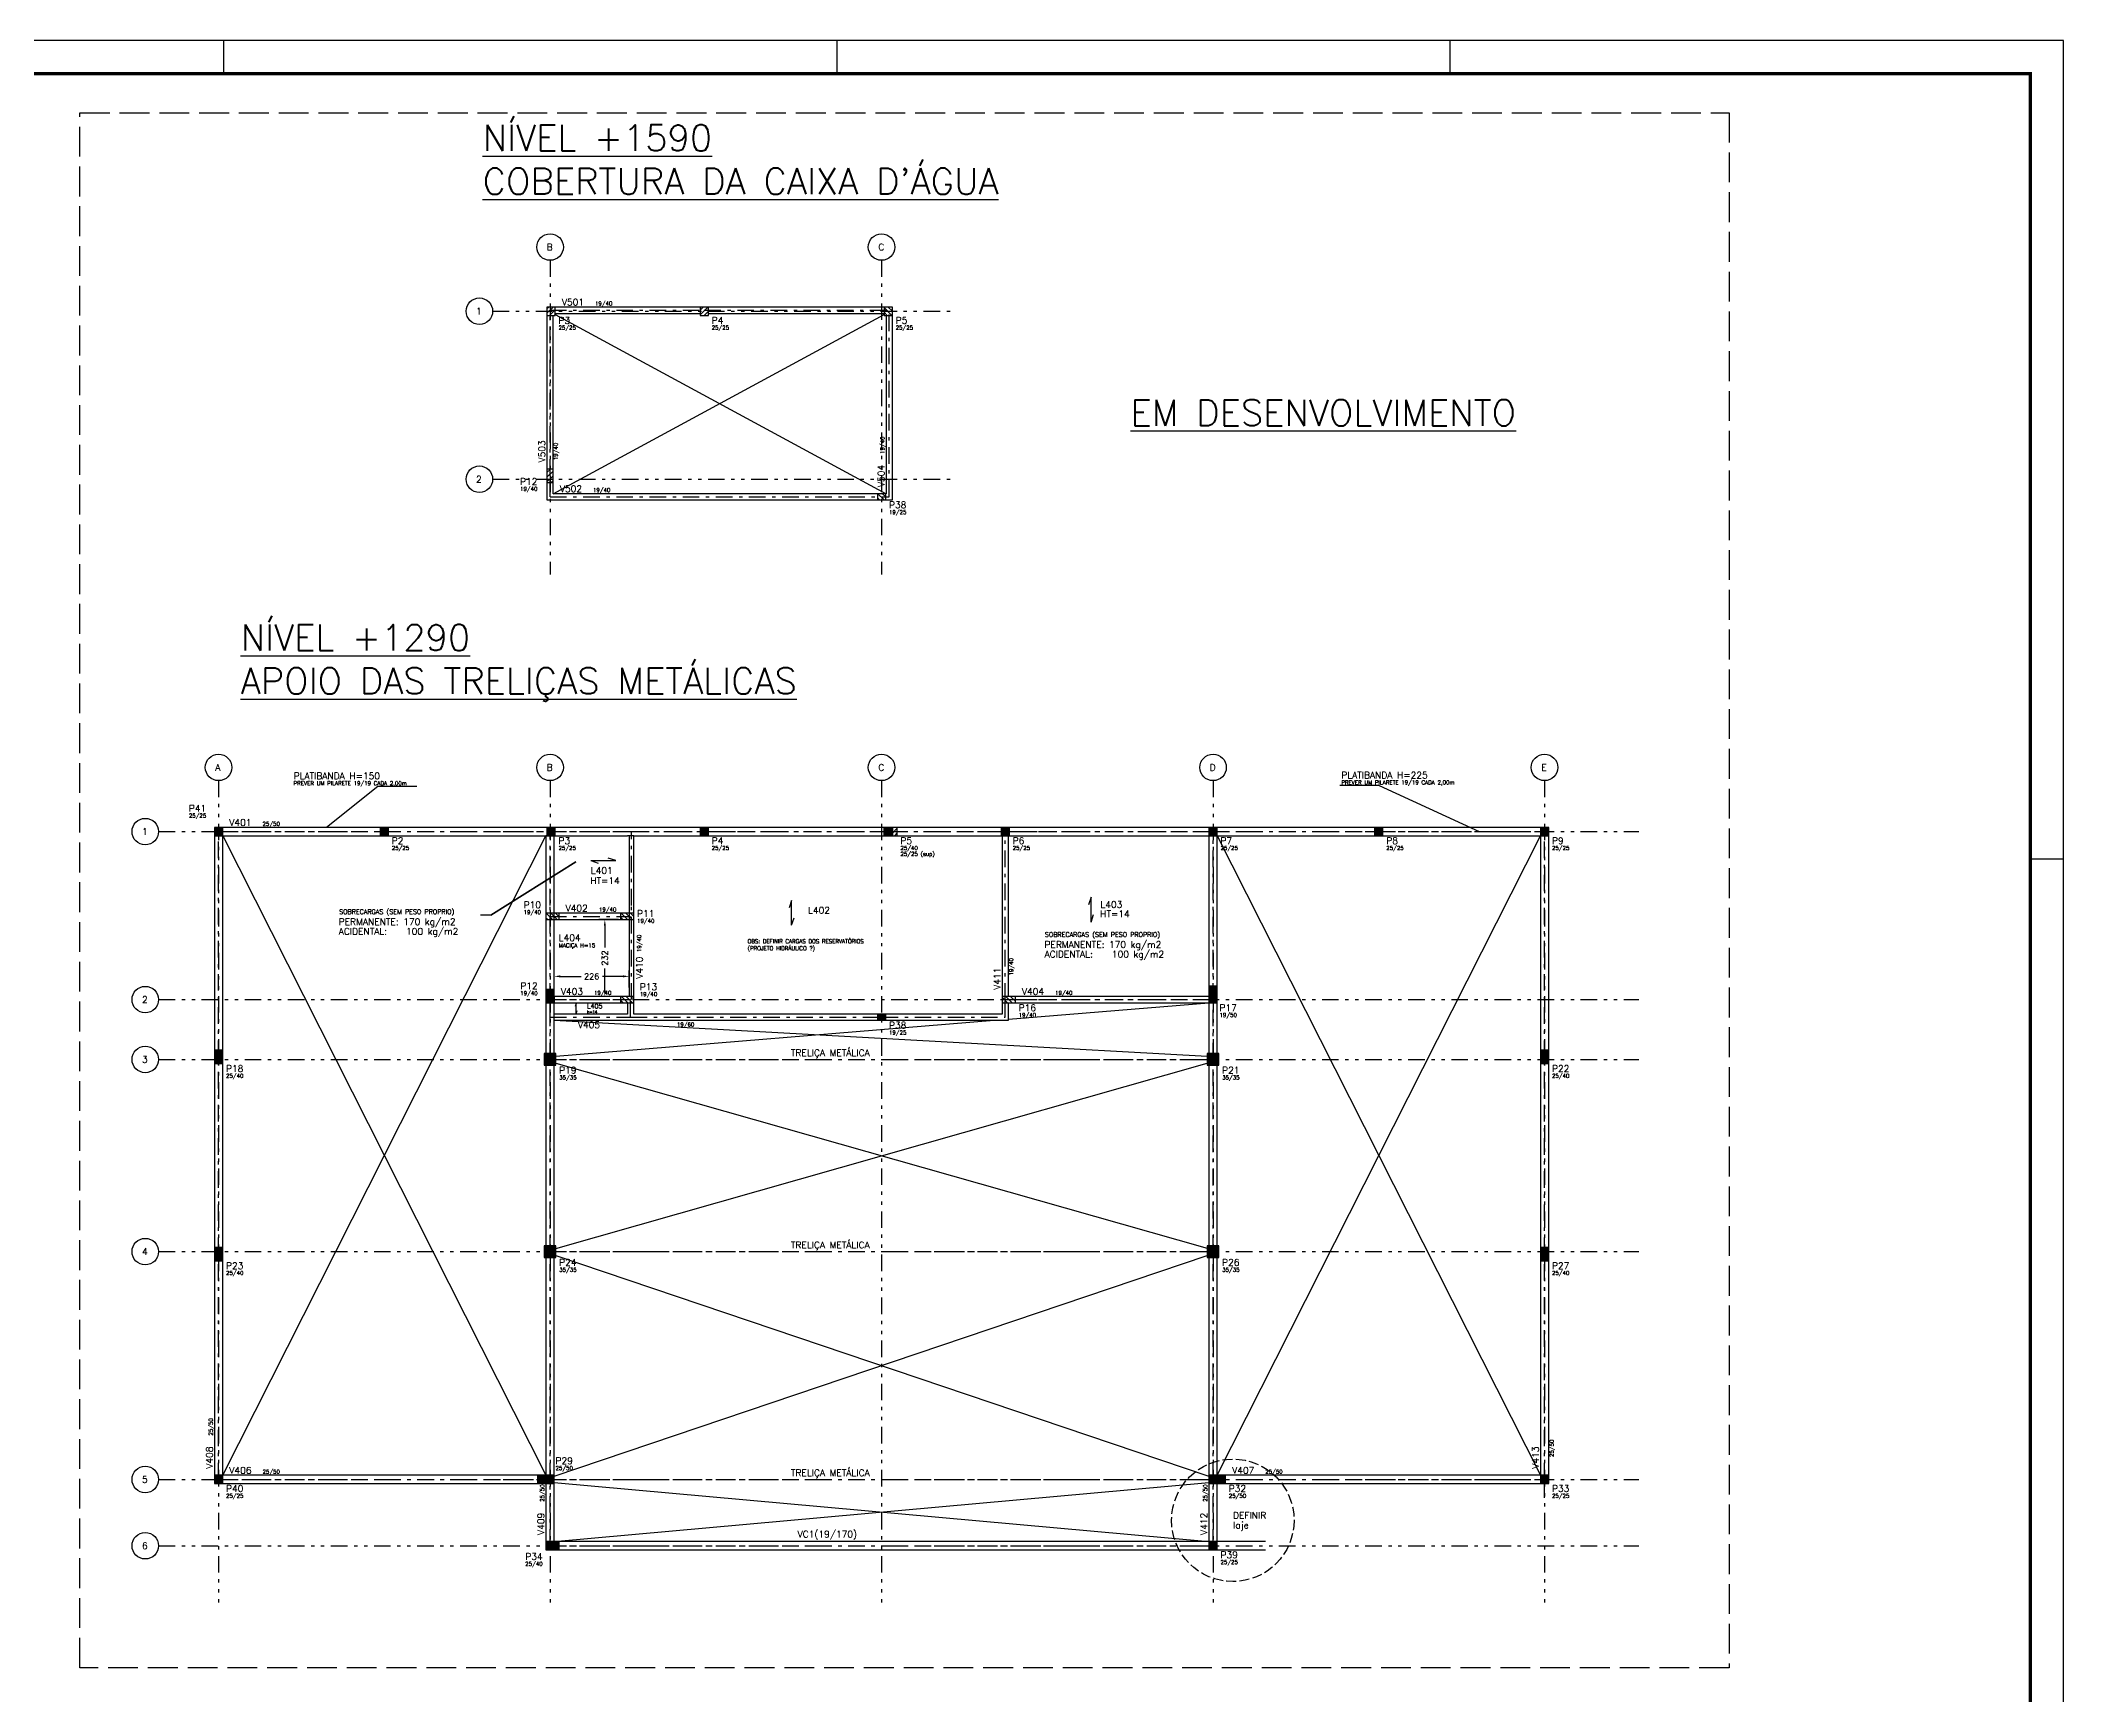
# Model space of a CAD drawing. Extents: x 264 to 383, y 0 to 84.
# Drawn here: x 322.1 to 383.2, y 34.3 to 84.2 of the extents above; entities that cross this region are included whole.
import ezdxf

# ---------------------------------------------------------------- set-up
doc = ezdxf.new("R2010")
doc.units = 0
doc.header["$MEASUREMENT"] = 0
for name, pattern in [('ESTILO_TQS_0003', [0.91, 0.5, -0.2, 0.01, -0.2]), ('ESTILO_TQS_0004', [1.12, 0.5, -0.2, 0.01, -0.2, 0.01, -0.2]), ('ESTILO_TQS_0005', [0.4, 0.3, -0.1])]:
    doc.linetypes.add(name, pattern=pattern)
doc.layers.get('0').update_dxf_attribs({"linetype": 'CONTINUOUS'})
doc.layers.get('Defpoints').update_dxf_attribs({"linetype": 'CONTINUOUS'})
for name, color, linetype in [('1', 1, 'CONTINUOUS'), ('10', 10, 'CONTINUOUS'), ('2', 2, 'CONTINUOUS'), ('3', 3, 'CONTINUOUS'), ('4', 4, 'CONTINUOUS'), ('6', 6, 'CONTINUOUS'), ('7', 7, 'CONTINUOUS'), ('ARQ-FOLHA', 7, 'CONTINUOUS')]:
    doc.layers.add(name, color=color, linetype=linetype)
doc.styles.get("Standard").update_dxf_attribs({"font": 'ROMANS.SHX'})
doc.dimstyles.get("Standard").update_dxf_attribs({"dimtxt": 0.18, "dimasz": 0.18, "dimexe": 0.18, "dimexo": 0.0625, "dimgap": 0.09, "dimtad": 0, "dimdec": 4, "dimzin": 0, "dimdsep": 46, "dimtxsty": 'Standard', "dimcen": 0.09, "dimadec": 0, "dimazin": 0, "dimtfac": 1, "dimtdec": 4, "dimtofl": 0, "dimtmove": 0, "dimatfit": 3, "dimfxl": 1, "dimtolj": 1, "dimtzin": 0, "dimarcsym": 0})

# ---------------------------------------------------------------- blocks, each defined once
blk = doc.blocks.new('fla0')
at = {"layer": 'ARQ-FOLHA'}
for p, q in [((5101.19, 1431.998), (4982.29, 1431.998)), ((5045.69, 1430.998), (5045.69, 1431.998)), ((5064.19, 1430.998), (5064.19, 1431.998)), ((5082.69, 1430.998), (5082.69, 1431.998)), ((5101.19, 1347.898), (5101.19, 1431.998)), ((5100.19, 1407.298), (5101.19, 1407.298))]:
    blk.add_line(p, q, dxfattribs=at)
at = {"layer": 'ARQ-FOLHA', "const_width": 0.1}
blk.add_lwpolyline([(5100.19, 1430.998), (4984.79, 1430.998), (4984.79, 1348.898), (5100.19, 1348.898), (5100.19, 1430.998)], dxfattribs=at)
blk = doc.blocks.new('*D1050')
at = {"color": 0, "linetype": 'Continuous', "lineweight": -2, "transparency": 16777216}
for p, q in [((337.63, 55.672), (337.63, 56.186)), ((339.89, 55.672), (339.89, 56.186)), ((337.81, 56.006), (338.439, 56.006)), ((339.71, 56.006), (339.082, 56.006))]:
    blk.add_line(p, q, dxfattribs=at)
at = {"color": 0, "linetype": 'Continuous', "transparency": 16777216}
for points in [[(337.81, 56.036), (337.81, 55.976), (337.63, 56.006)], [(339.71, 56.036), (339.71, 55.976), (339.89, 56.006)]]:
    blk.add_solid(points, dxfattribs=at)
at = {"layer": 'Defpoints', "color": 0, "linetype": 'Continuous', "transparency": 16777216}
for p in [(337.63, 55.61), (339.89, 56.006), (339.89, 55.61)]:
    blk.add_point(p, dxfattribs=at)
at = {"color": 0, "linetype": 'Continuous', "transparency": 16777216, "insert": (338.76, 56.006), "char_height": 0.18, "attachment_point": 5}
blk.add_mtext('\\A1;226', dxfattribs=at)
blk = doc.blocks.new('*D1051')
at = {"color": 0, "linetype": 'Continuous', "lineweight": -2, "transparency": 16777216}
for p, q in [((339.568, 57.72), (338.977, 57.72)), ((339.157, 57.54), (339.157, 56.881)), ((339.157, 55.58), (339.157, 56.239)), ((339.568, 55.4), (338.977, 55.4))]:
    blk.add_line(p, q, dxfattribs=at)
at = {"color": 0, "linetype": 'Continuous', "transparency": 16777216}
for points in [[(339.127, 57.54), (339.187, 57.54), (339.157, 57.72)], [(339.127, 55.58), (339.187, 55.58), (339.157, 55.4)]]:
    blk.add_solid(points, dxfattribs=at)
at = {"layer": 'Defpoints', "color": 0, "linetype": 'Continuous', "transparency": 16777216}
for p in [(339.157, 57.72), (339.63, 57.72), (339.63, 55.4)]:
    blk.add_point(p, dxfattribs=at)
at = {"color": 0, "linetype": 'Continuous', "transparency": 16777216, "insert": (339.157, 56.56), "char_height": 0.18, "attachment_point": 5, "rotation": 90}
blk.add_mtext('\\A1;232', dxfattribs=at)

msp = doc.modelspace()

# ---------------------------------------------------------------- linework, layer by layer
at = {"linetype": 'Continuous'}
msp.add_line((327.63045, 60.24994), (327.38045, 60.49994), dxfattribs=at)
at = {"linetype": 'ESTILO_TQS_0005'}
msp.add_circle((358.10161, 39.59318), 1.84842, dxfattribs=at)
at = {"layer": '1', "linetype": 'Continuous'}
for p, q in [((337.41045, 76.01597), (337.59711, 76.20264)), ((337.41045, 76.15739), (337.45569, 76.20264)), ((337.48853, 75.95264), (337.66045, 76.12455)), ((337.62995, 75.95264), (337.66045, 75.98313)), ((342.03045, 75.96907), (342.26402, 76.20264)), ((342.03045, 76.11049), (342.12259, 76.20264)), ((342.15544, 75.95264), (342.28045, 76.07765)), ((347.58045, 76.18713), (347.81494, 75.95264)), ((347.58045, 76.04571), (347.67352, 75.95264)), ((347.70636, 76.20264), (347.83045, 76.07855)), ((337.41045, 71.20765), (337.51544, 71.31264)), ((337.41045, 71.06622), (337.60045, 71.25622)), ((337.41045, 70.9248), (337.60045, 71.1148)), ((337.5397, 70.91264), (337.60045, 70.97338)), ((347.38045, 70.44743), (347.44524, 70.38264)), ((347.39666, 70.57264), (347.58666, 70.38264)), ((347.53808, 70.57264), (347.63045, 70.48028)), ((332.30541, 61.73965), (330.76308, 60.49994)), ((333.49009, 61.73965), (332.30541, 61.73965)), ((362.5126, 61.76537), (361.32792, 61.76537)), ((362.5126, 61.76537), (365.53078, 60.37494)), ((347.83045, 60.47221), (347.85817, 60.49994)), ((347.83045, 60.33079), (347.97545, 60.47579)), ((347.57545, 60.35864), (347.58045, 60.36364)), ((347.89101, 60.24994), (347.97545, 60.33437)), ((335.7161, 57.85708), (338.28312, 59.46629)), ((338.28312, 59.46629), (335.7161, 57.85708)), ((335.7161, 57.85708), (335.4062, 57.85708)), ((337.38045, 57.77527), (337.43578, 57.71994)), ((337.3872, 57.90994), (337.5772, 57.71994)), ((337.52862, 57.90994), (337.71862, 57.71994)), ((337.67004, 57.90994), (337.78045, 57.79953)), ((339.63045, 57.78801), (339.69852, 57.71993)), ((339.64994, 57.90993), (339.83994, 57.71993)), ((339.79136, 57.90993), (339.98136, 57.71993)), ((339.93279, 57.90993), (340.03045, 57.81228)), ((339.63045, 55.28958), (339.71009, 55.20994)), ((339.66152, 55.39994), (339.85152, 55.20994)), ((339.80294, 55.39994), (339.99294, 55.20994)), ((339.94436, 55.39994), (340.03045, 55.31385)), ((351.141, 55.37559), (351.30665, 55.20994)), ((351.141, 55.23416), (351.16522, 55.20994)), ((351.25807, 55.39994), (351.44807, 55.20994)), ((351.39949, 55.39994), (351.541, 55.25843))]:
    msp.add_line(p, q, dxfattribs=at)
msp.add_lwpolyline([(347.83045, 60.24994), (347.83045, 60.49994), (347.58045, 60.49994), (347.58045, 60.24994), (347.83045, 60.24994)], dxfattribs=at)
for points in [[(327.38045, 60.24994), (327.63045, 60.24994), (327.63045, 60.49994)], [(327.38045, 60.24994), (327.63045, 60.49994), (327.38045, 60.49994)], [(327.38045, 60.24994), (327.38045, 60.49994), (327.38045, 60.24994)], [(332.38045, 60.24994), (332.63045, 60.24994), (332.63045, 60.49994)], [(332.38045, 60.24994), (332.63045, 60.49994), (332.38045, 60.49994)], [(332.38045, 60.24994), (332.38045, 60.49994), (332.38045, 60.24994)], [(337.41045, 60.24994), (337.66045, 60.24994), (337.66045, 60.49994)], [(337.41045, 60.24994), (337.66045, 60.49994), (337.41045, 60.49994)], [(337.41045, 60.24994), (337.41045, 60.49994), (337.41045, 60.24994)], [(342.03045, 60.24994), (342.28045, 60.24994), (342.28045, 60.49994)], [(342.03045, 60.24994), (342.28045, 60.49994), (342.03045, 60.49994)], [(342.03045, 60.24994), (342.03045, 60.49994), (342.03045, 60.24994)], [(347.83045, 60.24994), (347.83045, 60.49994), (347.58045, 60.49994)], [(347.83045, 60.24994), (347.58045, 60.49994), (347.58045, 60.24994)], [(351.36045, 60.24994), (351.36045, 60.49994), (351.11045, 60.49994)], [(351.36045, 60.24994), (351.11045, 60.49994), (351.11045, 60.24994)], [(357.38045, 60.24994), (357.63045, 60.24994), (357.63045, 60.49994)], [(357.38045, 60.24994), (357.63045, 60.49994), (357.38045, 60.49994)], [(357.38045, 60.24994), (357.38045, 60.49994), (357.38045, 60.24994)], [(362.38045, 60.24994), (362.63045, 60.24994), (362.63045, 60.49994)], [(362.38045, 60.24994), (362.63045, 60.49994), (362.38045, 60.49994)], [(362.38045, 60.24994), (362.38045, 60.49994), (362.38045, 60.24994)], [(367.38045, 60.24994), (367.63045, 60.24994), (367.63045, 60.49994)], [(367.38045, 60.24994), (367.63045, 60.49994), (367.38045, 60.49994)], [(367.38045, 60.24994), (367.38045, 60.49994), (367.38045, 60.24994)], [(347.83045, 60.24994), (347.58045, 60.24994), (347.83045, 60.24994)], [(351.36045, 60.24994), (351.11045, 60.24994), (351.36045, 60.24994)], [(337.78045, 57.71994), (337.38045, 57.71994), (337.78045, 57.71994)], [(340.03045, 57.71993), (339.63045, 57.71993), (340.03045, 57.71993)], [(337.41045, 55.20994), (337.60045, 55.20994), (337.60045, 55.60994)], [(337.41045, 55.20994), (337.60045, 55.60994), (337.41045, 55.60994)], [(337.41045, 55.20994), (337.41045, 55.60994), (337.41045, 55.20994)], [(357.41045, 55.20994), (357.60045, 55.20994), (357.60045, 55.70994)], [(357.41045, 55.20994), (357.60045, 55.70994), (357.41045, 55.70994)], [(357.41045, 55.20994), (357.41045, 55.70994), (357.41045, 55.20994)], [(347.63045, 54.67994), (347.63045, 54.86994), (347.38045, 54.86994)], [(347.63045, 54.67994), (347.38045, 54.86994), (347.38045, 54.67994)], [(347.63045, 54.67994), (347.38045, 54.67994), (347.63045, 54.67994)], [(327.38045, 53.37494), (327.63045, 53.37494), (327.63045, 53.77494)], [(327.38045, 53.37494), (327.63045, 53.77494), (327.38045, 53.77494)], [(327.38045, 53.37494), (327.38045, 53.77494), (327.38045, 53.37494)], [(367.38045, 53.37494), (367.63045, 53.37494), (367.63045, 53.77494)], [(367.38045, 53.37494), (367.63045, 53.77494), (367.38045, 53.77494)], [(367.38045, 53.37494), (367.38045, 53.77494), (367.38045, 53.37494)], [(337.33045, 53.32494), (337.68045, 53.32494), (337.68045, 53.67494)], [(337.33045, 53.32494), (337.68045, 53.67494), (337.33045, 53.67494)], [(337.33045, 53.32494), (337.33045, 53.67494), (337.33045, 53.32494)], [(357.33045, 53.32494), (357.68045, 53.32494), (357.68045, 53.67494)], [(357.33045, 53.32494), (357.68045, 53.67494), (357.33045, 53.67494)], [(357.33045, 53.32494), (357.33045, 53.67494), (357.33045, 53.32494)], [(327.38045, 47.42494), (327.63045, 47.42494), (327.63045, 47.82494)], [(327.38045, 47.42494), (327.63045, 47.82494), (327.38045, 47.82494)], [(327.38045, 47.42494), (327.38045, 47.82494), (327.38045, 47.42494)], [(337.33045, 47.52494), (337.68045, 47.52494), (337.68045, 47.87494)], [(337.33045, 47.52494), (337.68045, 47.87494), (337.33045, 47.87494)], [(337.33045, 47.52494), (337.33045, 47.87494), (337.33045, 47.52494)], [(357.33045, 47.52494), (357.68045, 47.52494), (357.68045, 47.87494)], [(357.33045, 47.52494), (357.68045, 47.87494), (357.33045, 47.87494)], [(357.33045, 47.52494), (357.33045, 47.87494), (357.33045, 47.52494)], [(367.38045, 47.42494), (367.63045, 47.42494), (367.63045, 47.82494)], [(367.38045, 47.42494), (367.63045, 47.82494), (367.38045, 47.82494)], [(367.38045, 47.42494), (367.38045, 47.82494), (367.38045, 47.42494)], [(327.38045, 40.69994), (327.63045, 40.69994), (327.63045, 40.94994)], [(327.38045, 40.69994), (327.63045, 40.94994), (327.38045, 40.94994)], [(327.38045, 40.69994), (327.38045, 40.94994), (327.38045, 40.69994)], [(337.63045, 40.69994), (337.63045, 40.94994), (337.13045, 40.94994)], [(337.63045, 40.69994), (337.13045, 40.94994), (337.13045, 40.69994)], [(357.88045, 40.69994), (357.88045, 40.94994), (357.38045, 40.94994)], [(357.88045, 40.69994), (357.38045, 40.94994), (357.38045, 40.69994)], [(367.38045, 40.69994), (367.63045, 40.69994), (367.63045, 40.94994)], [(367.38045, 40.69994), (367.63045, 40.94994), (367.38045, 40.94994)], [(367.38045, 40.69994), (367.38045, 40.94994), (367.38045, 40.69994)], [(337.63045, 40.69994), (337.13045, 40.69994), (337.63045, 40.69994)], [(357.88045, 40.69994), (357.38045, 40.69994), (357.88045, 40.69994)], [(337.78045, 38.69994), (337.78045, 38.94994), (337.38045, 38.94994)], [(337.78045, 38.69994), (337.38045, 38.94994), (337.38045, 38.69994)], [(337.78045, 38.69994), (337.38045, 38.69994), (337.78045, 38.69994)], [(357.38045, 38.69994), (357.63045, 38.69994), (357.63045, 38.94994)], [(357.38045, 38.69994), (357.63045, 38.94994), (357.38045, 38.94994)], [(357.38045, 38.69994), (357.38045, 38.94994), (357.38045, 38.69994)]]:
    msp.add_solid(points, dxfattribs=at)
at = {"layer": '10', "linetype": 'ESTILO_TQS_0005', "ltscale": 3}
msp.add_lwpolyline([(323.32087, 82.06963), (373.07338, 82.06963), (373.07338, 35.14485), (323.32087, 35.14485)], close=True, dxfattribs=at)
at = {"layer": '2', "linetype": 'ESTILO_TQS_0003'}
for p, q in [((337.50545, 71.11264), (337.50545, 76.10764)), ((337.50545, 76.10764), (342.15545, 76.10764)), ((342.15545, 76.10764), (347.73545, 76.10764)), ((347.73545, 70.47764), (347.73545, 76.10764)), ((337.50545, 70.47764), (337.50545, 71.11264)), ((337.50545, 70.47764), (347.50545, 70.47764)), ((347.50545, 70.47764), (347.73545, 70.47764)), ((327.50545, 60.37494), (332.50545, 60.37494)), ((327.50545, 53.57494), (327.50545, 60.37494)), ((332.50545, 60.37494), (337.50545, 60.37494)), ((337.50545, 60.37494), (339.93545, 60.37494)), ((337.50545, 58.14494), (337.50545, 60.37494)), ((339.93545, 60.37494), (342.15545, 60.37494)), ((339.96045, 58.14494), (339.96045, 60.37494)), ((342.15545, 60.37494), (347.77545, 60.37494)), ((347.77545, 60.37494), (351.236, 60.37494)), ((351.236, 60.37494), (357.50545, 60.37494)), ((351.236, 55.30494), (351.236, 60.37494)), ((357.50545, 60.37494), (362.50545, 60.37494)), ((357.50545, 55.30494), (357.50545, 60.37494)), ((362.50545, 60.37494), (367.50545, 60.37494)), ((367.50545, 53.57494), (367.50545, 60.37494)), ((337.50545, 55.30494), (337.50545, 58.14494)), ((339.96045, 55.30494), (339.96045, 58.14494)), ((337.50545, 57.81493), (339.93545, 57.81493)), ((337.50545, 54.77494), (337.50545, 55.30494)), ((337.50545, 55.30494), (339.93545, 55.30494)), ((339.93545, 54.77494), (339.93545, 55.30494)), ((351.236, 54.77494), (351.236, 55.30494)), ((351.236, 55.30494), (357.50545, 55.30494)), ((357.50545, 53.49994), (357.50545, 55.30494)), ((337.50545, 53.49994), (337.50545, 54.77494)), ((337.50545, 54.77494), (339.93545, 54.77494)), ((339.93545, 54.77494), (347.50545, 54.77494)), ((347.50545, 54.77494), (351.236, 54.77494)), ((327.50545, 47.62494), (327.50545, 53.57494)), ((337.50545, 47.69994), (337.50545, 53.49994)), ((357.50545, 47.69994), (357.50545, 53.49994)), ((367.50545, 47.62494), (367.50545, 53.57494)), ((327.50545, 40.82494), (327.50545, 47.62494)), ((337.50545, 40.82494), (337.50545, 47.69994)), ((357.50545, 40.82494), (357.50545, 47.69994)), ((367.50545, 40.82494), (367.50545, 47.62494)), ((327.50545, 40.82494), (337.50545, 40.82494)), ((337.50545, 38.82494), (337.50545, 40.82494)), ((357.50545, 40.82494), (367.50545, 40.82494)), ((357.50545, 38.82494), (357.50545, 40.82494)), ((367.50545, 40.27494), (367.50545, 40.82494))]:
    msp.add_line(p, q, dxfattribs=at)
at = {"layer": '2', "linetype": 'Continuous'}
for p, q in [((337.53545, 76.07764), (337.53545, 76.07764)), ((337.60045, 70.57264), (347.58045, 75.98013)), ((337.66045, 75.98013), (347.64045, 70.57264)), ((342.15545, 76.07764), (342.15545, 76.07764)), ((347.70545, 76.07764), (347.70545, 76.07764)), ((337.50545, 71.11264), (337.50545, 71.11264)), ((347.50545, 70.47764), (347.50545, 70.47764)), ((327.50545, 60.37494), (327.50545, 60.37494)), ((327.63045, 40.94994), (337.38045, 60.24994)), ((327.63045, 60.24994), (337.38045, 40.94994)), ((332.50545, 60.37494), (332.50545, 60.37494)), ((337.53545, 60.37494), (337.53545, 60.37494)), ((342.15545, 60.37494), (342.15545, 60.37494)), ((347.57795, 60.37494), (347.57795, 60.37494)), ((347.70545, 60.37494), (347.70545, 60.37494)), ((347.77545, 60.37494), (347.77545, 60.37494)), ((347.77545, 60.37494), (347.77545, 60.37494)), ((347.90295, 60.37494), (347.90295, 60.37494)), ((351.23545, 60.37494), (351.23545, 60.37494)), ((357.50545, 60.37494), (357.50545, 60.37494)), ((357.63045, 40.94994), (367.38045, 60.24994)), ((357.63045, 60.24994), (367.38045, 40.94994)), ((362.50545, 60.37494), (362.50545, 60.37494)), ((367.50545, 60.37494), (367.50545, 60.37494)), ((337.58045, 57.81494), (337.58045, 57.81494)), ((337.58045, 57.81494), (337.58045, 57.81494)), ((339.83045, 57.81493), (339.83045, 57.81493)), ((339.83045, 57.81493), (339.83045, 57.81493)), ((337.50545, 55.40994), (337.50545, 55.40994)), ((339.83045, 55.30494), (339.83045, 55.30494)), ((351.331, 54.71526), (357.38045, 55.20994)), ((351.341, 55.30494), (351.341, 55.30494)), ((357.50545, 55.45994), (357.50545, 55.45994)), ((337.63045, 54.67994), (357.33045, 53.59902)), ((337.68045, 53.59902), (350.89902, 54.67994)), ((347.50545, 54.77494), (347.50545, 54.77494)), ((327.50545, 53.57494), (327.50545, 53.57494)), ((337.50545, 53.49994), (337.50545, 53.49994)), ((337.68045, 47.79372), (357.33045, 53.38706)), ((337.68045, 53.38706), (357.33045, 47.80798)), ((357.50545, 53.49994), (357.50545, 53.49994)), ((367.50545, 53.57494), (367.50545, 53.57494)), ((327.50545, 47.62494), (327.50545, 47.62494)), ((337.50545, 47.69994), (337.50545, 47.69994)), ((357.50545, 47.69994), (357.50545, 47.69994)), ((367.50545, 47.62494), (367.50545, 47.62494)), ((337.63045, 40.91994), (357.33045, 47.58801)), ((337.68045, 47.58801), (357.38045, 40.91994)), ((327.50545, 40.82494), (327.50545, 40.82494)), ((337.38045, 40.82494), (337.38045, 40.82494)), ((337.63045, 38.94994), (357.38045, 40.72994)), ((337.63045, 40.72994), (357.38045, 38.94994)), ((357.63045, 40.82494), (357.63045, 40.82494)), ((367.50545, 40.82494), (367.50545, 40.82494)), ((337.58045, 38.82494), (337.58045, 38.82494)), ((357.50545, 38.82494), (357.50545, 38.82494))]:
    msp.add_line(p, q, dxfattribs=at)
at = {"layer": '3', "linetype": 'Continuous'}
for p, q in [((338.73544, 59.49917), (339.48544, 59.49917)), ((338.73544, 59.49917), (338.96044, 59.42417)), ((339.48544, 59.49917), (339.26044, 59.57417)), ((344.78995, 58.2986), (344.71495, 58.0736)), ((344.78995, 57.5486), (344.78995, 58.2986)), ((353.82777, 58.39337), (353.75277, 58.16837)), ((353.82777, 57.64337), (353.82777, 58.39337)), ((344.78995, 57.5486), (344.86495, 57.7736)), ((353.82777, 57.64337), (353.90277, 57.86837)), ((338.29064, 55.18563), (338.26064, 55.09563)), ((338.29064, 54.88563), (338.29064, 55.18563)), ((338.29064, 54.88563), (338.32064, 54.97563))]:
    msp.add_line(p, q, dxfattribs=at)
for points in [[(337.41045, 75.95264), (337.41045, 71.31264)], [(337.60045, 71.31264), (337.60045, 75.95264)], [(342.03045, 76.20264), (337.66045, 76.20264)], [(337.66045, 76.01264), (342.03045, 76.01264)], [(347.58045, 76.20264), (342.28045, 76.20264)], [(342.28045, 76.01264), (347.58045, 76.01264)], [(347.64045, 75.95264), (347.64045, 70.57264)], [(347.83045, 70.38264), (347.83045, 75.95264)], [(337.41045, 70.91264), (337.41045, 70.38264)], [(337.60045, 70.57264), (337.60045, 70.91264)], [(337.41045, 70.38264), (347.38045, 70.38264)], [(347.38045, 70.57264), (337.60045, 70.57264)], [(347.64045, 70.57264), (347.63045, 70.57264)], [(347.63045, 70.38264), (347.83045, 70.38264)], [(332.38045, 60.49994), (327.63045, 60.49994)], [(337.41045, 60.49994), (332.63045, 60.49994)], [(339.93545, 60.49994), (337.66045, 60.49994)], [(342.03045, 60.49994), (339.93545, 60.49994)], [(347.57545, 60.49994), (342.28045, 60.49994)], [(351.11045, 60.49994), (347.97545, 60.49994)], [(357.38045, 60.49994), (351.36045, 60.49994)], [(362.38045, 60.49994), (357.63045, 60.49994)], [(367.38045, 60.49994), (362.63045, 60.49994)], [(327.38045, 60.24994), (327.38045, 53.77494)], [(327.63045, 60.24994), (332.38045, 60.24994)], [(327.63045, 53.77494), (327.63045, 60.24994)], [(332.63045, 60.24994), (337.38045, 60.24994)], [(337.38045, 60.24994), (337.38045, 58.04994)], [(337.41045, 60.24994), (337.38045, 60.24994)], [(337.63045, 58.04994), (337.63045, 60.24994)], [(337.66045, 60.24994), (339.84045, 60.24994)], [(340.03045, 60.24994), (339.84045, 60.24994)], [(339.89045, 60.24994), (339.89045, 55.39994)], [(340.03045, 60.24994), (342.03045, 60.24994)], [(340.03045, 58.23993), (340.03045, 60.24994)], [(342.28045, 60.24994), (347.57545, 60.24994)], [(347.97545, 60.24994), (351.11045, 60.24994)], [(351.141, 60.24994), (351.141, 55.39994)], [(351.331, 55.39994), (351.331, 60.24994)], [(351.36045, 60.24994), (357.38045, 60.24994)], [(357.38045, 60.24994), (357.38045, 55.39994)], [(357.63045, 60.24994), (362.38045, 60.24994)], [(357.63045, 55.30494), (357.63045, 60.24994)], [(362.63045, 60.24994), (367.38045, 60.24994)], [(367.38045, 60.24994), (367.38045, 53.77494)], [(367.63045, 53.77494), (367.63045, 60.24994)], [(337.38045, 58.04994), (337.38045, 55.30494)], [(337.63045, 55.39994), (337.63045, 58.04994)], [(340.03045, 55.39994), (340.03045, 58.23993)], [(339.63045, 57.90993), (337.78045, 57.90993)], [(337.78045, 57.71993), (339.63045, 57.71993)], [(337.38045, 55.30494), (337.38045, 54.77494)], [(337.63045, 55.39994), (337.63045, 55.20994)], [(339.63045, 55.39994), (337.63045, 55.39994)], [(337.63045, 54.86994), (337.63045, 55.20994)], [(337.63045, 55.20994), (339.63045, 55.20994)], [(339.84045, 55.20994), (339.84045, 54.86994)], [(340.03045, 54.86994), (340.03045, 55.20994)], [(351.141, 55.20994), (351.141, 54.86994)], [(351.331, 54.67994), (351.331, 55.20994)], [(357.38045, 55.39994), (351.541, 55.39994)], [(351.541, 55.20994), (357.38045, 55.20994)], [(357.38045, 55.39994), (357.38045, 55.20994)], [(357.38045, 55.20994), (357.38045, 53.67494)], [(357.63045, 53.67494), (357.63045, 55.30494)], [(337.38045, 54.77494), (337.38045, 53.67494)], [(339.84045, 54.86994), (337.63045, 54.86994)], [(337.63045, 54.67994), (337.63045, 54.86994)], [(337.63045, 53.67494), (337.63045, 54.67994)], [(337.63045, 54.67994), (339.93545, 54.67994)], [(339.93545, 54.67994), (347.38045, 54.67994)], [(347.38045, 54.86994), (340.03045, 54.86994)], [(351.141, 54.86994), (347.63045, 54.86994)], [(347.63045, 54.67994), (351.331, 54.67994)], [(327.38045, 53.37494), (327.38045, 47.82494)], [(327.63045, 47.82494), (327.63045, 53.37494)], [(337.38045, 53.32494), (337.38045, 47.87494)], [(337.63045, 47.87494), (337.63045, 53.32494)], [(357.38045, 53.32494), (357.38045, 47.87494)], [(357.63045, 47.87494), (357.63045, 53.32494)], [(367.38045, 53.37494), (367.38045, 47.82494)], [(367.63045, 47.82494), (367.63045, 53.37494)], [(327.38045, 47.42494), (327.38045, 40.94994)], [(327.63045, 40.94994), (327.63045, 47.42494)], [(337.38045, 47.52494), (337.38045, 40.94994)], [(337.63045, 40.94994), (337.63045, 47.52494)], [(357.38045, 47.52494), (357.38045, 40.94994)], [(357.63045, 40.94994), (357.63045, 47.52494)], [(367.38045, 47.42494), (367.38045, 40.94994)], [(367.63045, 40.94994), (367.63045, 47.42494)], [(337.13045, 40.94994), (327.63045, 40.94994)], [(367.38045, 40.94994), (357.88045, 40.94994)], [(327.63045, 40.69994), (337.13045, 40.69994)], [(337.38045, 40.69994), (337.38045, 38.94994)], [(337.63045, 38.94994), (337.63045, 40.69994)], [(357.38045, 40.69994), (357.38045, 38.94994)], [(357.63045, 38.94994), (357.63045, 40.69994)], [(357.88045, 40.69994), (367.38045, 40.69994)], [(359.08897, 38.94994), (337.78045, 38.94994)], [(337.78045, 38.69994), (359.08897, 38.69994)]]:
    msp.add_lwpolyline(points, dxfattribs=at)
at = {"layer": '4', "linetype": 'ESTILO_TQS_0004'}
for p, q in [((337.50545, 77.61579), (337.50545, 68.13301)), ((347.50545, 77.61579), (347.50545, 68.13301)), ((335.77216, 76.07764), (349.64289, 76.07764)), ((335.77216, 71.00764), (349.64289, 71.00764)), ((327.50545, 61.91309), (327.50545, 37.11349)), ((337.50545, 61.91309), (337.50545, 37.11349)), ((347.50545, 61.91309), (347.50545, 37.11349)), ((357.50545, 61.91309), (357.50545, 37.11349)), ((367.50545, 61.91309), (367.50545, 37.11349)), ((325.69473, 60.37494), (370.34624, 60.37494)), ((325.69473, 55.30494), (370.34624, 55.30494)), ((325.69473, 53.49994), (370.34624, 53.49994)), ((325.69473, 47.69994), (370.34624, 47.69994)), ((325.69473, 40.82494), (370.34624, 40.82494)), ((325.69473, 38.82494), (370.34624, 38.82494))]:
    msp.add_line(p, q, dxfattribs=at)
at = {"layer": '4', "linetype": 'Continuous'}
for centre in [(337.50545, 78.01579), (347.50545, 78.01579), (335.37216, 76.07764), (335.37216, 71.00764), (327.50545, 62.31309), (337.50545, 62.31309), (347.50545, 62.31309), (357.50545, 62.31309), (367.50545, 62.31309), (325.29473, 60.37494), (325.29473, 55.30494), (325.29473, 53.49994), (325.29473, 47.69994), (325.29473, 40.82494), (325.29473, 38.82494)]:
    msp.add_circle(centre, 0.4, dxfattribs=at)
at = {"layer": '6', "linetype": 'ESTILO_TQS_0003'}
for p, q in [((337.50545, 53.49994), (357.50545, 53.49994)), ((337.50545, 47.69994), (357.50545, 47.69994)), ((337.50545, 40.82494), (357.50545, 40.82494)), ((337.50545, 38.82494), (357.50545, 38.82494))]:
    msp.add_line(p, q, dxfattribs=at)
at = {"layer": '6', "linetype": 'Continuous'}
for points in [[(337.41045, 75.95264), (337.66045, 75.95264), (337.66045, 76.20264), (337.41045, 76.20264), (337.41045, 75.95264)], [(342.03045, 75.95264), (342.28045, 75.95264), (342.28045, 76.20264), (342.03045, 76.20264), (342.03045, 75.95264)], [(347.83045, 75.95264), (347.83045, 76.20264), (347.58045, 76.20264), (347.58045, 75.95264), (347.83045, 75.95264)], [(337.41045, 70.91264), (337.60045, 70.91264), (337.60045, 71.31264), (337.41045, 71.31264), (337.41045, 70.91264)], [(347.63045, 70.38264), (347.63045, 70.57264), (347.38045, 70.57264), (347.38045, 70.38264), (347.63045, 70.38264)], [(327.38045, 60.24994), (327.63045, 60.24994), (327.63045, 60.49994), (327.38045, 60.49994), (327.38045, 60.24994)], [(332.38045, 60.24994), (332.63045, 60.24994), (332.63045, 60.49994), (332.38045, 60.49994), (332.38045, 60.24994)], [(337.41045, 60.24994), (337.66045, 60.24994), (337.66045, 60.49994), (337.41045, 60.49994), (337.41045, 60.24994)], [(342.03045, 60.24994), (342.28045, 60.24994), (342.28045, 60.49994), (342.03045, 60.49994), (342.03045, 60.24994)], [(347.58045, 60.49994), (347.57545, 60.49994), (347.57545, 60.24994), (347.58045, 60.24994), (347.58045, 60.49994)], [(347.97545, 60.49994), (347.83045, 60.49994), (347.83045, 60.24994), (347.97545, 60.24994), (347.97545, 60.49994)], [(351.36045, 60.24994), (351.36045, 60.49994), (351.11045, 60.49994), (351.11045, 60.24994), (351.36045, 60.24994)], [(357.38045, 60.24994), (357.63045, 60.24994), (357.63045, 60.49994), (357.38045, 60.49994), (357.38045, 60.24994)], [(362.38045, 60.24994), (362.63045, 60.24994), (362.63045, 60.49994), (362.38045, 60.49994), (362.38045, 60.24994)], [(367.38045, 60.24994), (367.63045, 60.24994), (367.63045, 60.49994), (367.38045, 60.49994), (367.38045, 60.24994)], [(337.78045, 57.71994), (337.78045, 57.90994), (337.38045, 57.90994), (337.38045, 57.71994), (337.78045, 57.71994)], [(337.78045, 57.71994), (337.78045, 57.90994), (337.38045, 57.90994), (337.38045, 57.71994), (337.78045, 57.71994)], [(340.03045, 57.71993), (340.03045, 57.90993), (339.63045, 57.90993), (339.63045, 57.71993), (340.03045, 57.71993)], [(340.03045, 57.71993), (340.03045, 57.90993), (339.63045, 57.90993), (339.63045, 57.71993), (340.03045, 57.71993)], [(337.41045, 55.20994), (337.60045, 55.20994), (337.60045, 55.60994), (337.41045, 55.60994), (337.41045, 55.20994)], [(357.41045, 55.20994), (357.60045, 55.20994), (357.60045, 55.70994), (357.41045, 55.70994), (357.41045, 55.20994)], [(340.03045, 55.20994), (340.03045, 55.39994), (339.63045, 55.39994), (339.63045, 55.20994), (340.03045, 55.20994)], [(351.541, 55.20994), (351.541, 55.39994), (351.141, 55.39994), (351.141, 55.20994), (351.541, 55.20994)], [(347.63045, 54.67994), (347.63045, 54.86994), (347.38045, 54.86994), (347.38045, 54.67994), (347.63045, 54.67994)], [(327.38045, 53.37494), (327.63045, 53.37494), (327.63045, 53.77494), (327.38045, 53.77494), (327.38045, 53.37494)], [(367.38045, 53.37494), (367.63045, 53.37494), (367.63045, 53.77494), (367.38045, 53.77494), (367.38045, 53.37494)], [(337.33045, 53.32494), (337.68045, 53.32494), (337.68045, 53.67494), (337.33045, 53.67494), (337.33045, 53.32494)], [(357.33045, 53.32494), (357.68045, 53.32494), (357.68045, 53.67494), (357.33045, 53.67494), (357.33045, 53.32494)], [(327.38045, 47.42494), (327.63045, 47.42494), (327.63045, 47.82494), (327.38045, 47.82494), (327.38045, 47.42494)], [(337.33045, 47.52494), (337.68045, 47.52494), (337.68045, 47.87494), (337.33045, 47.87494), (337.33045, 47.52494)], [(357.33045, 47.52494), (357.68045, 47.52494), (357.68045, 47.87494), (357.33045, 47.87494), (357.33045, 47.52494)], [(367.38045, 47.42494), (367.63045, 47.42494), (367.63045, 47.82494), (367.38045, 47.82494), (367.38045, 47.42494)], [(327.38045, 40.69994), (327.63045, 40.69994), (327.63045, 40.94994), (327.38045, 40.94994), (327.38045, 40.69994)], [(337.63045, 40.69994), (337.63045, 40.94994), (337.13045, 40.94994), (337.13045, 40.69994), (337.63045, 40.69994)], [(357.88045, 40.69994), (357.88045, 40.94994), (357.38045, 40.94994), (357.38045, 40.69994), (357.88045, 40.69994)], [(367.38045, 40.69994), (367.63045, 40.69994), (367.63045, 40.94994), (367.38045, 40.94994), (367.38045, 40.69994)], [(337.78045, 38.69994), (337.78045, 38.94994), (337.38045, 38.94994), (337.38045, 38.69994), (337.78045, 38.69994)], [(357.38045, 38.69994), (357.63045, 38.69994), (357.63045, 38.94994), (357.38045, 38.94994), (357.38045, 38.69994)]]:
    msp.add_lwpolyline(points, dxfattribs=at)

# ---------------------------------------------------------------- block references
msp.add_blockref('fla0', (-4718.02736, -1347.74859))

# ---------------------------------------------------------------- texts
at = {"layer": '3', "linetype": 'Continuous'}
for s, height, p in [('L401', 0.2, (338.73544, 59.09917)), ('HT=14', 0.2, (338.71827, 58.79453)), ('SOBRECARGAS (SEM PESO PROPRIO)', 0.14, (331.14335, 57.88791)), ('L402', 0.2, (345.28805, 57.89929)), ('HT=14', 0.2, (354.10056, 57.7915)), ('L403', 0.2, (354.10935, 58.07323)), ('ACIDENTAL:   100 kg/m2', 0.2, (331.13096, 57.265)), ('PERMANENTE: 170 kg/m2', 0.2, (331.13096, 57.55644)), ('L404', 0.2, (337.76711, 57.07033)), ('ACIDENTAL:   100 kg/m2', 0.2, (352.42166, 56.57458)), ('SOBRECARGAS (SEM PESO PROPRIO)', 0.14, (352.43405, 57.19749)), ('PERMANENTE: 170 kg/m2', 0.2, (352.42166, 56.86602)), ('L405', 0.14, (338.62453, 55.03565))]:
    msp.add_text(s, height=height, dxfattribs=at).set_placement(p)
at = {"layer": '4', "linetype": 'Continuous'}
for s, p in [('B', (337.40545, 77.91579)), ('C', (347.40545, 77.91579)), ('1', (335.27216, 75.97764)), ('2', (335.27216, 70.90764)), ('A', (327.40545, 62.21309)), ('B', (337.40545, 62.21309)), ('C', (347.40545, 62.21309)), ('D', (357.40545, 62.21309)), ('E', (367.40545, 62.21309)), ('1', (325.19473, 60.27494)), ('2', (325.19473, 55.20494)), ('3', (325.19473, 53.39994)), ('4', (325.19473, 47.59994)), ('5', (325.19473, 40.72494)), ('6', (325.19473, 38.72494))]:
    msp.add_text(s, height=0.2, dxfattribs=at).set_placement(p)
at = {"layer": '4', "linetype": 'Continuous', "char_height": 0.7845143, "attachment_point": 1}
for s, insert in [("{\\LNÍVEL +1590\\PCOBERTURA DA CAIXA D'ÁGUA}", (335.46903, 81.70019)), ('{\\LNÍVEL +1290\\PAPOIO DAS TRELIÇAS METÁLICAS}', (328.16951, 66.62079))]:
    msp.add_mtext_dynamic_manual_height_columns(s, width=29.275656, gutter_width=3.92257, heights=[0], dxfattribs=dict(at, insert=insert))
at = {"layer": '4', "color": 10, "linetype": 'Continuous', "insert": (355.01367, 73.4074), "char_height": 0.7845143, "attachment_point": 1}
msp.add_mtext_dynamic_manual_height_columns('{\\LEM DESENVOLVIMENTO}', width=29.275656, gutter_width=3.92257, heights=[0], dxfattribs=at)
at = {"layer": '6', "linetype": 'Continuous'}
for s, p in [('V501', (337.86045, 76.25264)), ('P3', (337.76045, 75.70264)), ('P4', (342.38045, 75.70264)), ('P5', (347.93045, 75.70264)), ('P12', (336.60011, 70.83744)), ('V502', (337.80045, 70.62264)), ('P38', (347.73045, 70.13264)), ('PLATIBANDA H=150', (329.76983, 61.95403)), ('PLATIBANDA H=225', (361.37583, 61.97975)), ('P41', (326.60856, 60.97721)), ('V401', (327.83045, 60.54994)), ('P2', (332.73045, 59.99994)), ('P3', (337.76045, 59.99994)), ('P4', (342.38045, 59.99994)), ('P5', (348.07545, 59.99994)), ('P6', (351.46045, 59.99994)), ('P7', (357.73045, 59.99994)), ('P8', (362.73045, 59.99994)), ('P9', (367.73045, 59.99994)), ('P10', (336.70697, 58.06256)), ('V402', (337.97433, 57.96012)), ('P11', (340.13045, 57.79993)), ('P12', (336.60642, 55.61606)), ('V403', (337.83045, 55.44994)), ('P13', (340.21373, 55.58882)), ('V404', (351.741, 55.44994)), ('P16', (351.641, 54.95994)), ('P17', (357.70045, 54.95994)), ('V405', (338.34644, 54.44316)), ('P38', (347.73045, 54.42994)), ('TRELIÇA METÁLICA', (344.77243, 53.60001)), ('P18', (327.73045, 53.12494)), ('P19', (337.78045, 53.07494)), ('P21', (357.78045, 53.07494)), ('P22', (367.73045, 53.12494)), ('TRELIÇA METÁLICA', (344.77243, 47.80001)), ('P23', (327.73045, 47.17494)), ('P24', (337.78045, 47.27494)), ('P26', (357.78045, 47.27494)), ('P27', (367.73045, 47.17494)), ('V406', (327.83045, 40.99994)), ('P29', (337.66959, 41.28837)), ('TRELIÇA METÁLICA', (344.77243, 40.92501)), ('V407', (358.08045, 40.99994)), ('P40', (327.73045, 40.44994)), ('P32', (357.98045, 40.44994)), ('P33', (367.73045, 40.44994)), ('DEFINIR', (358.10936, 39.64198)), ('VC1(19/170)', (344.97435, 39.07634)), ('laje', (358.10936, 39.34488)), ('P34', (336.75715, 38.39679)), ('P39', (357.73045, 38.44994))]:
    msp.add_text(s, height=0.2, dxfattribs=at).set_placement(p)
for s, p in [('V503', (337.36045, 71.51264)), ('V504', (347.59045, 70.77264)), ('V410', (340.29882, 55.93333)), ('V411', (351.091, 55.59994)), ('V408', (327.33045, 41.14994)), ('V413', (367.33045, 41.14994)), ('V409', (337.33045, 39.14994)), ('V412', (357.33045, 39.14994))]:
    msp.add_text(s, height=0.2, rotation=90, dxfattribs=at).set_placement(p)
at = {"layer": '7', "linetype": 'Continuous'}
for s, height, p in [('19/40', 0.12, (338.86045, 76.25264)), ('25/25', 0.12, (337.76045, 75.52264)), ('25/25', 0.12, (342.38045, 75.52264)), ('25/25', 0.12, (347.93045, 75.52264)), ('19/40', 0.12, (336.60011, 70.65744)), ('19/40', 0.12, (338.80045, 70.62264)), ('19/25', 0.12, (347.73045, 69.95264)), ('PREVER UM PILARETE 19/19 CADA 2,00m', 0.12, (329.76983, 61.77403)), ('PREVER UM PILARETE 19/19 CADA 2,00m', 0.12, (361.37583, 61.79975)), ('25/25', 0.12, (326.60856, 60.79721)), ('25/50', 0.12, (328.83045, 60.54994)), ('25/25', 0.12, (332.73045, 59.81994)), ('25/25', 0.12, (337.76045, 59.81994)), ('25/25', 0.12, (342.38045, 59.81994)), ('25/40', 0.12, (348.07545, 59.81994)), ('25/25', 0.12, (351.46045, 59.81994)), ('25/25', 0.12, (357.73045, 59.81994)), ('25/25', 0.12, (362.73045, 59.81994)), ('25/25', 0.12, (367.73045, 59.81994)), ('25/25 (sup)', 0.12, (348.07545, 59.63994)), ('19/40', 0.12, (336.70697, 57.88256)), ('19/40', 0.12, (338.98045, 57.95993)), ('19/40', 0.12, (340.13045, 57.61993)), ('MACIÇA H=15', 0.12, (337.76619, 56.88197)), ('OBS: DEFINIR CARGAS DOS RESERVATÓRIOS', 0.12, (343.46417, 57.00466)), ('(PROJETO HIDRÁULICO ?)', 0.12, (343.46417, 56.79353)), ('19/40', 0.12, (336.60642, 55.43606)), ('19/40', 0.12, (338.83045, 55.44994)), ('19/40', 0.12, (340.21373, 55.40882)), ('19/40', 0.12, (352.741, 55.44994)), ('h=14', 0.084, (338.62453, 54.89285)), ('19/60', 0.12, (341.33235, 54.49439)), ('19/25', 0.12, (347.73045, 54.24994)), ('19/40', 0.12, (351.641, 54.77994)), ('19/50', 0.12, (357.70045, 54.77994)), ('25/40', 0.12, (327.73045, 52.94494)), ('35/35', 0.12, (337.78045, 52.89494)), ('35/35', 0.12, (357.78045, 52.89494)), ('25/40', 0.12, (367.73045, 52.94494)), ('25/40', 0.12, (327.73045, 46.99494)), ('35/35', 0.12, (337.78045, 47.09494)), ('35/35', 0.12, (357.78045, 47.09494)), ('25/40', 0.12, (367.73045, 46.99494)), ('25/50', 0.12, (328.83045, 40.99994)), ('25/50', 0.12, (337.66959, 41.10837)), ('25/50', 0.12, (359.08045, 40.99994)), ('25/25', 0.12, (327.73045, 40.26994)), ('25/50', 0.12, (357.98045, 40.26994)), ('25/25', 0.12, (367.73045, 40.26994)), ('25/40', 0.12, (336.75715, 38.21679)), ('25/25', 0.12, (357.73045, 38.26994))]:
    msp.add_text(s, height=height, dxfattribs=at).set_placement(p)
for s, p in [('19/40', (337.73468, 71.58395)), ('19/40', (347.59045, 71.77264)), ('19/40', (340.25193, 56.73904)), ('19/40', (351.47605, 56.03423)), ('25/50', (327.33045, 42.14994)), ('25/50', (367.78045, 41.50168)), ('25/50', (337.33045, 40.14994)), ('25/50', (357.33045, 40.14994))]:
    msp.add_text(s, height=0.12, rotation=90, dxfattribs=at).set_placement(p)

# ---------------------------------------------------------------- dimensions: what is measured, and where the dimension line sits
at = {"linetype": 'Continuous'}
dim = msp.add_linear_dim(base=(339.15742, 57.71994), p1=(339.63045, 55.39994), p2=(339.63045, 57.71994), angle=90, text='232', dimstyle='Standard', dxfattribs=at)
dim.commit()
dim.dimension.update_dxf_attribs({"geometry": '*D1051', "text_midpoint": (339.15742, 56.55994)})
dim = msp.add_linear_dim(base=(339.89045, 56.00599), p1=(337.63045, 55.60994), p2=(339.89045, 55.60994), text='226', dimstyle='Standard', dxfattribs=at)
dim.commit()
dim.dimension.update_dxf_attribs({"geometry": '*D1050', "text_midpoint": (338.76045, 56.00599)})

doc.saveas('drawing.dxf')
